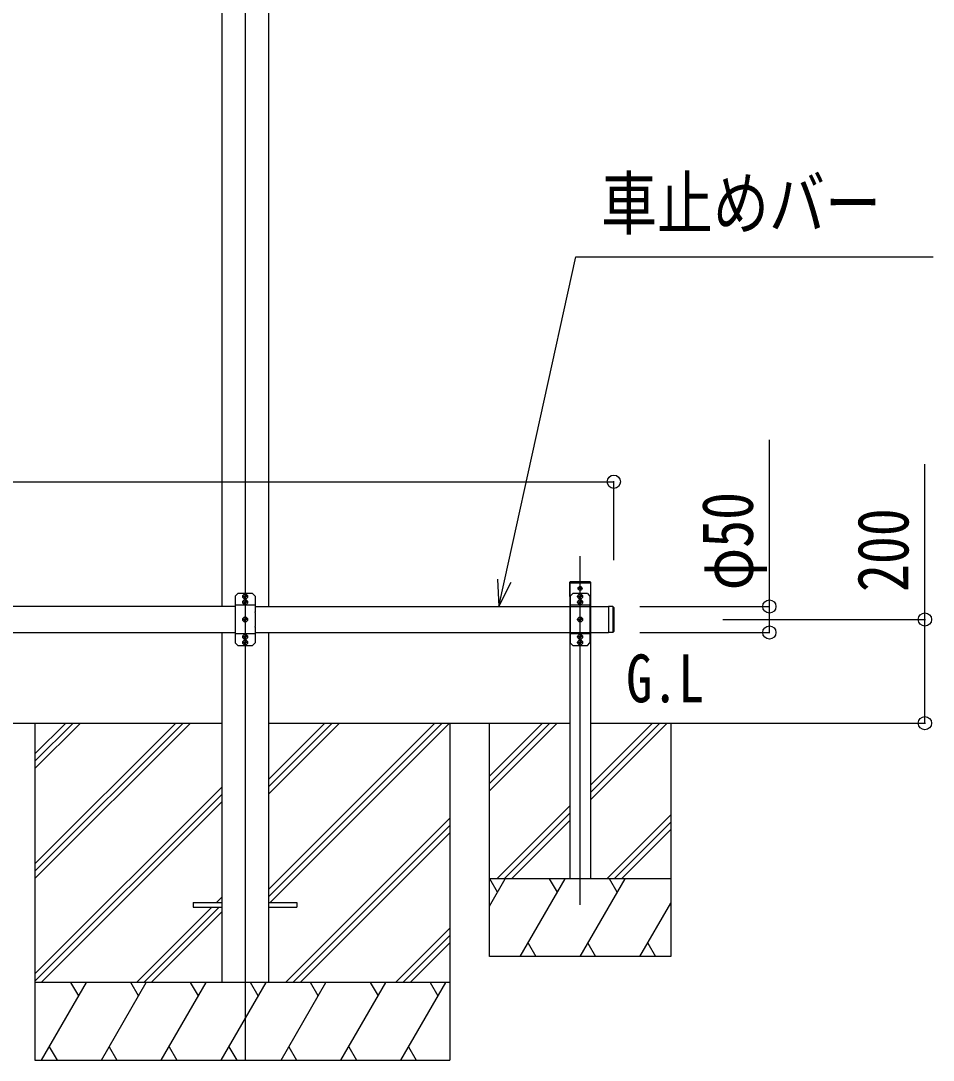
# Model space of a CAD drawing. Units: millimetres, scale not verified. Extents: x -12615 to 12615, y -8910 to 8910.
# Drawn here: x -1314 to 446, y -5529 to -3524 of the extents above; entities that cross this region are included whole.
import ezdxf
from ezdxf.enums import TextEntityAlignment as Align

# ---------------------------------------------------------------- set-up
doc = ezdxf.new("R2010")
doc.units = ezdxf.units.MM
doc.header["$LTSCALE"] = 40
for name, color, linetype in [('0-2_USER1', 3, 'Continuous'), ('0-3_YKK_12', 2, 'Continuous'), ('0-4_YKK_13', 4, 'Continuous'), ('0-5_YKK_A1', 4, 'Continuous'), ('0-6_YKK_D', 6, 'Continuous')]:
    doc.layers.add(name, color=color, linetype=linetype)
doc.styles.add('ＭＳ ゴシック', font='')
doc.styles.get('ＭＳ ゴシック').set_extended_font_data('MS Gothic')

msp = doc.modelspace()

# ---------------------------------------------------------------- linework, layer by layer
at = {"layer": '0-3_YKK_12'}
for p, q in [((-881.46, -2785.12), (-881.46, -5528.69)), ((-235.46, -5228.69), (-235.46, -4556.19)), ((-881.46, -4639.93), (-881.46, -4628.46)), ((-231.31, -4618.69), (-239.61, -4618.69)), ((-235.46, -4622.84), (-235.46, -4614.54)), ((-235.46, -4639.93), (-235.46, -4628.46)), ((-875.73, -4634.19), (-887.2, -4634.19)), ((-875.73, -4645.19), (-887.2, -4645.19)), ((-881.46, -4650.93), (-881.46, -4639.46)), ((-229.73, -4634.19), (-241.2, -4634.19)), ((-229.73, -4645.19), (-241.2, -4645.19)), ((-235.46, -4650.93), (-235.46, -4639.46)), ((-875.73, -4678.69), (-887.2, -4678.69)), ((-881.46, -4684.43), (-881.46, -4672.96)), ((-229.73, -4678.69), (-241.2, -4678.69)), ((-235.46, -4684.43), (-235.46, -4672.96)), ((-881.46, -4717.93), (-881.46, -4706.46)), ((-235.46, -4717.93), (-235.46, -4706.46)), ((-875.73, -4712.19), (-887.2, -4712.19)), ((-875.73, -4723.19), (-887.2, -4723.19)), ((-881.46, -4728.93), (-881.46, -4717.46)), ((-229.73, -4712.19), (-241.2, -4712.19)), ((-229.73, -4723.19), (-241.2, -4723.19)), ((-235.46, -4728.93), (-235.46, -4717.46))]:
    msp.add_line(p, q, dxfattribs=at)
at = {"layer": '0-4_YKK_13'}
for p, q in [((-215.96, -4608.69), (-254.96, -4608.69)), ((-216.05, -4606.19), (-254.87, -4606.19)), ((-215.96, -4608.69), (-214.96, -4608.69)), ((-214.96, -4608.69), (-215.06, -4607.13)), ((-895.46, -4628.69), (-900.46, -4633.69)), ((-882.18, -4628.69), (-895.46, -4628.69)), ((-867.46, -4628.69), (-880.75, -4628.69)), ((-867.46, -4628.69), (-862.46, -4633.69)), ((-249.46, -4628.69), (-254.46, -4633.69)), ((-236.17, -4628.69), (-249.46, -4628.69)), ((-237.51, -4618.34), (-237.51, -4619.04)), ((-236.31, -4618.34), (-237.51, -4618.34)), ((-236.31, -4619.04), (-237.51, -4619.04)), ((-235.11, -4616.64), (-235.81, -4616.64)), ((-235.81, -4616.64), (-235.81, -4617.84)), ((-235.81, -4619.54), (-235.81, -4620.74)), ((-235.11, -4620.74), (-235.81, -4620.74)), ((-235.11, -4616.64), (-235.11, -4617.84)), ((-235.11, -4619.54), (-235.11, -4620.74)), ((-221.46, -4628.69), (-234.75, -4628.69)), ((-233.41, -4618.34), (-234.61, -4618.34)), ((-233.41, -4619.04), (-234.61, -4619.04)), ((-233.41, -4618.34), (-233.41, -4619.04)), ((-221.46, -4628.69), (-216.46, -4633.69)), ((-900.46, -4633.69), (-900.46, -4663.98)), ((-862.46, -4651.09), (-900.46, -4651.09)), ((-883.84, -4634.79), (-882.8, -4634.8)), ((-883.84, -4645.79), (-882.8, -4645.8)), ((-883.83, -4633.6), (-882.8, -4633.58)), ((-883.83, -4644.6), (-882.8, -4644.58)), ((-882.8, -4633.58), (-882.19, -4633.46)), ((-882.8, -4634.8), (-882.19, -4634.92)), ((-882.8, -4644.58), (-882.19, -4644.46)), ((-882.8, -4645.8), (-882.19, -4645.92)), ((-882.07, -4632.85), (-882.19, -4633.46)), ((-882.07, -4635.53), (-882.19, -4634.92)), ((-882.07, -4643.85), (-882.19, -4644.46)), ((-882.07, -4646.53), (-882.19, -4645.92)), ((-882.05, -4631.82), (-882.07, -4632.85)), ((-882.05, -4636.57), (-882.07, -4635.53)), ((-882.05, -4642.82), (-882.07, -4643.85)), ((-882.05, -4647.57), (-882.07, -4646.53)), ((-880.87, -4631.82), (-880.85, -4632.85)), ((-880.87, -4636.57), (-880.85, -4635.53)), ((-880.87, -4642.82), (-880.85, -4643.85)), ((-880.87, -4647.57), (-880.85, -4646.53)), ((-880.85, -4632.85), (-880.73, -4633.46)), ((-880.85, -4635.53), (-880.73, -4634.92)), ((-880.85, -4643.85), (-880.73, -4644.46)), ((-880.85, -4646.53), (-880.73, -4645.92)), ((-880.12, -4633.58), (-880.73, -4633.46)), ((-880.12, -4634.8), (-880.73, -4634.92)), ((-880.12, -4644.58), (-880.73, -4644.46)), ((-880.12, -4645.8), (-880.73, -4645.92)), ((-879.08, -4633.6), (-880.12, -4633.58)), ((-879.08, -4634.79), (-880.12, -4634.8)), ((-879.08, -4644.6), (-880.12, -4644.58)), ((-879.08, -4645.79), (-880.12, -4645.8)), ((-862.46, -4633.69), (-862.46, -4663.98)), ((-254.46, -4633.69), (-254.46, -4663.98)), ((-216.46, -4651.09), (-254.46, -4651.09)), ((-237.84, -4634.79), (-236.8, -4634.8)), ((-237.84, -4645.79), (-236.8, -4645.8)), ((-237.83, -4633.6), (-236.8, -4633.58)), ((-237.83, -4644.6), (-236.8, -4644.58)), ((-236.8, -4633.58), (-236.19, -4633.46)), ((-236.8, -4634.8), (-236.19, -4634.92)), ((-236.8, -4644.58), (-236.19, -4644.46)), ((-236.8, -4645.8), (-236.19, -4645.92)), ((-236.07, -4632.85), (-236.19, -4633.46)), ((-236.07, -4635.53), (-236.19, -4634.92)), ((-236.07, -4643.85), (-236.19, -4644.46)), ((-236.07, -4646.53), (-236.19, -4645.92)), ((-236.05, -4631.82), (-236.07, -4632.85)), ((-236.05, -4636.57), (-236.07, -4635.53)), ((-236.05, -4642.82), (-236.07, -4643.85)), ((-236.05, -4647.57), (-236.07, -4646.53)), ((-234.87, -4631.82), (-234.85, -4632.85)), ((-234.87, -4636.57), (-234.85, -4635.53)), ((-234.87, -4642.82), (-234.85, -4643.85)), ((-234.87, -4647.57), (-234.85, -4646.53)), ((-234.85, -4632.85), (-234.73, -4633.46)), ((-234.85, -4635.53), (-234.73, -4634.92)), ((-234.85, -4643.85), (-234.73, -4644.46)), ((-234.85, -4646.53), (-234.73, -4645.92)), ((-234.12, -4633.58), (-234.73, -4633.46)), ((-234.12, -4634.8), (-234.73, -4634.92)), ((-234.12, -4644.58), (-234.73, -4644.46)), ((-234.12, -4645.8), (-234.73, -4645.92)), ((-233.08, -4633.6), (-234.12, -4633.58)), ((-233.08, -4634.79), (-234.12, -4634.8)), ((-233.08, -4644.6), (-234.12, -4644.58)), ((-233.08, -4645.79), (-234.12, -4645.8)), ((-216.46, -4633.69), (-216.46, -4663.98)), ((-900.46, -4665.41), (-900.46, -4691.98)), ((-862.46, -4665.41), (-862.46, -4691.98)), ((-254.46, -4665.41), (-254.46, -4691.98)), ((-216.46, -4665.41), (-216.46, -4691.98)), ((-180.46, -4653.69), (-180.46, -4703.69)), ((-172.46, -4653.69), (-180.46, -4653.69)), ((-172.46, -4653.69), (-172.46, -4703.69)), ((-170.46, -4655.69), (-172.46, -4653.69)), ((-170.46, -4655.69), (-170.46, -4701.69)), ((-883.84, -4679.29), (-882.8, -4679.3)), ((-883.83, -4678.1), (-882.8, -4678.08)), ((-882.8, -4678.08), (-882.19, -4677.96)), ((-882.8, -4679.3), (-882.19, -4679.42)), ((-882.07, -4677.35), (-882.19, -4677.96)), ((-882.07, -4680.03), (-882.19, -4679.42)), ((-882.05, -4676.32), (-882.07, -4677.35)), ((-882.05, -4681.07), (-882.07, -4680.03)), ((-880.87, -4676.32), (-880.85, -4677.35)), ((-880.87, -4681.07), (-880.85, -4680.03)), ((-880.85, -4677.35), (-880.73, -4677.96)), ((-880.85, -4680.03), (-880.73, -4679.42)), ((-880.12, -4678.08), (-880.73, -4677.96)), ((-880.12, -4679.3), (-880.73, -4679.42)), ((-879.08, -4678.1), (-880.12, -4678.08)), ((-879.08, -4679.29), (-880.12, -4679.3)), ((-237.84, -4679.29), (-236.8, -4679.3)), ((-237.83, -4678.1), (-236.8, -4678.08)), ((-236.8, -4678.08), (-236.19, -4677.96)), ((-236.8, -4679.3), (-236.19, -4679.42)), ((-236.07, -4677.35), (-236.19, -4677.96)), ((-236.07, -4680.03), (-236.19, -4679.42)), ((-236.05, -4676.32), (-236.07, -4677.35)), ((-236.05, -4681.07), (-236.07, -4680.03)), ((-234.87, -4676.32), (-234.85, -4677.35)), ((-234.87, -4681.07), (-234.85, -4680.03)), ((-234.85, -4677.35), (-234.73, -4677.96)), ((-234.85, -4680.03), (-234.73, -4679.42)), ((-234.12, -4678.08), (-234.73, -4677.96)), ((-234.12, -4679.3), (-234.73, -4679.42)), ((-233.08, -4678.1), (-234.12, -4678.08)), ((-233.08, -4679.29), (-234.12, -4679.3)), ((-900.46, -4693.41), (-900.46, -4723.69)), ((-862.46, -4706.29), (-900.46, -4706.29)), ((-882.07, -4710.85), (-882.19, -4711.46)), ((-882.05, -4709.82), (-882.07, -4710.85)), ((-880.87, -4709.82), (-880.85, -4710.85)), ((-880.85, -4710.85), (-880.73, -4711.46)), ((-862.46, -4693.41), (-862.46, -4723.69)), ((-254.46, -4693.41), (-254.46, -4723.69)), ((-216.46, -4706.29), (-254.46, -4706.29)), ((-236.07, -4710.85), (-236.19, -4711.46)), ((-236.05, -4709.82), (-236.07, -4710.85)), ((-234.87, -4709.82), (-234.85, -4710.85)), ((-234.85, -4710.85), (-234.73, -4711.46)), ((-216.46, -4693.41), (-216.46, -4723.69)), ((-172.46, -4703.69), (-180.46, -4703.69)), ((-170.46, -4701.69), (-172.46, -4703.69)), ((-895.46, -4728.69), (-900.46, -4723.69)), ((-895.46, -4728.69), (-882.18, -4728.69)), ((-883.84, -4712.79), (-882.8, -4712.8)), ((-883.84, -4723.79), (-882.8, -4723.8)), ((-883.83, -4711.6), (-882.8, -4711.58)), ((-883.83, -4722.6), (-882.8, -4722.58)), ((-882.8, -4711.58), (-882.19, -4711.46)), ((-882.8, -4712.8), (-882.19, -4712.92)), ((-882.8, -4722.58), (-882.19, -4722.46)), ((-882.8, -4723.8), (-882.19, -4723.92)), ((-882.07, -4713.53), (-882.19, -4712.92)), ((-882.07, -4721.85), (-882.19, -4722.46)), ((-882.07, -4724.53), (-882.19, -4723.92)), ((-882.05, -4714.57), (-882.07, -4713.53)), ((-882.05, -4720.82), (-882.07, -4721.85)), ((-882.05, -4725.57), (-882.07, -4724.53)), ((-880.87, -4714.57), (-880.85, -4713.53)), ((-880.87, -4720.82), (-880.85, -4721.85)), ((-880.87, -4725.57), (-880.85, -4724.53)), ((-880.85, -4713.53), (-880.73, -4712.92)), ((-880.85, -4721.85), (-880.73, -4722.46)), ((-880.85, -4724.53), (-880.73, -4723.92)), ((-880.75, -4728.69), (-867.46, -4728.69)), ((-880.12, -4711.58), (-880.73, -4711.46)), ((-880.12, -4712.8), (-880.73, -4712.92)), ((-880.12, -4722.58), (-880.73, -4722.46)), ((-880.12, -4723.8), (-880.73, -4723.92)), ((-879.08, -4711.6), (-880.12, -4711.58)), ((-879.08, -4712.79), (-880.12, -4712.8)), ((-879.08, -4722.6), (-880.12, -4722.58)), ((-879.08, -4723.79), (-880.12, -4723.8)), ((-867.46, -4728.69), (-862.46, -4723.69)), ((-249.46, -4728.69), (-254.46, -4723.69)), ((-249.46, -4728.69), (-236.17, -4728.69)), ((-237.84, -4712.79), (-236.8, -4712.8)), ((-237.84, -4723.79), (-236.8, -4723.8)), ((-237.83, -4711.6), (-236.8, -4711.58)), ((-237.83, -4722.6), (-236.8, -4722.58)), ((-236.8, -4711.58), (-236.19, -4711.46)), ((-236.8, -4712.8), (-236.19, -4712.92)), ((-236.8, -4722.58), (-236.19, -4722.46)), ((-236.8, -4723.8), (-236.19, -4723.92)), ((-236.07, -4713.53), (-236.19, -4712.92)), ((-236.07, -4721.85), (-236.19, -4722.46)), ((-236.07, -4724.53), (-236.19, -4723.92)), ((-236.05, -4714.57), (-236.07, -4713.53)), ((-236.05, -4720.82), (-236.07, -4721.85)), ((-236.05, -4725.57), (-236.07, -4724.53)), ((-234.87, -4714.57), (-234.85, -4713.53)), ((-234.87, -4720.82), (-234.85, -4721.85)), ((-234.87, -4725.57), (-234.85, -4724.53)), ((-234.85, -4713.53), (-234.73, -4712.92)), ((-234.85, -4721.85), (-234.73, -4722.46)), ((-234.85, -4724.53), (-234.73, -4723.92)), ((-234.75, -4728.69), (-221.46, -4728.69)), ((-234.12, -4711.58), (-234.73, -4711.46)), ((-234.12, -4712.8), (-234.73, -4712.92)), ((-234.12, -4722.58), (-234.73, -4722.46)), ((-234.12, -4723.8), (-234.73, -4723.92)), ((-233.08, -4711.6), (-234.12, -4711.58)), ((-233.08, -4712.79), (-234.12, -4712.8)), ((-233.08, -4722.6), (-234.12, -4722.58)), ((-233.08, -4723.79), (-234.12, -4723.8)), ((-221.46, -4728.69), (-216.46, -4723.69)), ((-981.66, -5224.19), (-981.66, -5233.19)), ((-981.66, -5224.19), (-926.86, -5224.19)), ((-836.46, -5224.19), (-781.66, -5224.19)), ((-781.66, -5224.19), (-781.66, -5233.19)), ((-981.66, -5233.19), (-926.86, -5233.19)), ((-836.46, -5233.19), (-781.66, -5233.19))]:
    msp.add_line(p, q, dxfattribs=at)
msp.add_lwpolyline([(-255.87, -4607.13), (-255.96, -4608.69), (-254.96, -4608.69)], dxfattribs=at)
for centre, radius in [((-881.46, -4634.19), 4.74), ((-235.46, -4634.19), 4.74), ((-235.46, -4618.69), 3.75), ((-881.46, -4645.19), 4.74), ((-235.46, -4645.19), 4.74), ((-881.46, -4678.69), 4.74), ((-235.46, -4678.69), 4.74), ((-881.46, -4712.19), 4.74), ((-235.46, -4712.19), 4.74), ((-881.46, -4723.19), 4.74), ((-235.46, -4723.19), 4.74)]:
    msp.add_circle(centre, radius, dxfattribs=at)
for centre, radius, start, end in [((-254.87, -4607.19), 1, 90, 176.5), ((-216.05, -4607.19), 1, 3.5, 90), ((-881.46, -4627.99), 1, 224.427, 315.573), ((-236.31, -4617.84), 0.5, 270, 0), ((-236.31, -4619.54), 0.5, 0, 90), ((-235.46, -4627.99), 1, 224.427, 315.573), ((-234.61, -4617.84), 0.5, 180, 270), ((-234.61, -4619.54), 0.5, 90, 180), ((-881.46, -4634.19), 2.45, 165.9892, 194.0108), ((-881.46, -4645.19), 2.45, 165.9892, 194.0108), ((-881.46, -4634.19), 2.45, 75.9892, 104.0108), ((-881.46, -4634.19), 2.45, 255.9892, 284.0108), ((-881.46, -4645.19), 2.45, 75.9892, 104.0108), ((-881.46, -4645.19), 2.45, 255.9892, 284.0108), ((-881.46, -4634.19), 2.45, 345.9892, 14.0108), ((-881.46, -4645.19), 2.45, 345.9892, 14.0108), ((-235.46, -4634.19), 2.45, 165.9892, 194.0108), ((-235.46, -4645.19), 2.45, 165.9892, 194.0108), ((-235.46, -4634.19), 2.45, 75.9892, 104.0108), ((-235.46, -4634.19), 2.45, 255.9892, 284.0108), ((-235.46, -4645.19), 2.45, 75.9892, 104.0108), ((-235.46, -4645.19), 2.45, 255.9892, 284.0108), ((-235.46, -4634.19), 2.45, 345.9892, 14.0108), ((-235.46, -4645.19), 2.45, 345.9892, 14.0108), ((-901.16, -4664.69), 1, 314.427, 45.573), ((-861.76, -4664.69), 1, 134.427, 225.573), ((-255.16, -4664.69), 1, 314.427, 45.573), ((-215.76, -4664.69), 1, 134.427, 225.573), ((-881.46, -4678.69), 2.45, 165.9892, 194.0108), ((-881.46, -4678.69), 2.45, 75.9892, 104.0108), ((-881.46, -4678.69), 2.45, 255.9892, 284.0108), ((-881.46, -4678.69), 2.45, 345.9892, 14.0108), ((-235.46, -4678.69), 2.45, 165.9892, 194.0108), ((-235.46, -4678.69), 2.45, 75.9892, 104.0108), ((-235.46, -4678.69), 2.45, 255.9892, 284.0108), ((-235.46, -4678.69), 2.45, 345.9892, 14.0108), ((-901.16, -4692.69), 1, 314.427, 45.573), ((-881.46, -4712.19), 2.45, 75.9892, 104.0108), ((-861.76, -4692.69), 1, 134.427, 225.573), ((-255.16, -4692.69), 1, 314.427, 45.573), ((-235.46, -4712.19), 2.45, 75.9892, 104.0108), ((-215.76, -4692.69), 1, 134.427, 225.573), ((-881.46, -4712.19), 2.45, 165.9892, 194.0108), ((-881.46, -4723.19), 2.45, 165.9892, 194.0108), ((-881.46, -4729.39), 1, 44.427, 135.573), ((-881.46, -4712.19), 2.45, 255.9892, 284.0108), ((-881.46, -4723.19), 2.45, 75.9892, 104.0108), ((-881.46, -4723.19), 2.45, 255.9892, 284.0108), ((-881.46, -4712.19), 2.45, 345.9892, 14.0108), ((-881.46, -4723.19), 2.45, 345.9892, 14.0108), ((-235.46, -4712.19), 2.45, 165.9892, 194.0108), ((-235.46, -4723.19), 2.45, 165.9892, 194.0108), ((-235.46, -4729.39), 1, 44.427, 135.573), ((-235.46, -4712.19), 2.45, 255.9892, 284.0108), ((-235.46, -4723.19), 2.45, 75.9892, 104.0108), ((-235.46, -4723.19), 2.45, 255.9892, 284.0108), ((-235.46, -4712.19), 2.45, 345.9892, 14.0108), ((-235.46, -4723.19), 2.45, 345.9892, 14.0108)]:
    msp.add_arc(centre, radius, start, end, dxfattribs=at)
at = {"layer": '0-5_YKK_A1'}
for p, q in [((-926.66, -2749.69), (-926.66, -4653.69)), ((-836.26, -2749.69), (-836.26, -4653.69)), ((-255.46, -4634.03), (-255.46, -4608.69)), ((-215.46, -4608.69), (-255.46, -4608.69)), ((-255.46, -4608.69), (-255.46, -5178.69)), ((-215.46, -4608.69), (-215.46, -5178.69)), ((-900.46, -4653.69), (-2294.46, -4653.69)), ((-862.46, -4653.69), (-180.46, -4653.69)), ((-180.46, -4653.69), (-180.46, -4703.69)), ((-2294.46, -4703.69), (-900.46, -4703.69)), ((-926.46, -4703.69), (-926.46, -5378.69)), ((-862.46, -4703.69), (-180.46, -4703.69)), ((-836.46, -4703.69), (-836.46, -5378.69)), ((-2268.46, -4878.69), (-926.46, -4878.69)), ((-1286.86, -4878.69), (-1286.86, -5528.69)), ((-1286.86, -5150.19), (-1015.35, -4878.69)), ((-1286.86, -5164.33), (-1001.21, -4878.69)), ((-1286.86, -5178.47), (-987.07, -4878.69)), ((-1286.86, -4938.06), (-1227.49, -4878.69)), ((-1286.86, -4952.2), (-1213.35, -4878.69)), ((-1286.86, -4966.34), (-1199.2, -4878.69)), ((-836.46, -4878.69), (-255.46, -4878.69)), ((-836.46, -5199.27), (-515.88, -4878.69)), ((-836.46, -5213.41), (-501.74, -4878.69)), ((-836.46, -5015.42), (-699.73, -4878.69)), ((-836.46, -5001.28), (-713.87, -4878.69)), ((-836.46, -4987.14), (-728.01, -4878.69)), ((-833.1, -5224.19), (-487.59, -4878.69)), ((-486.86, -4878.69), (-486.86, -5528.69)), ((-410.46, -5328.69), (-410.46, -4878.69)), ((-410.46, -4981.04), (-308.11, -4878.69)), ((-410.46, -4995.18), (-293.97, -4878.69)), ((-410.46, -5009.32), (-279.83, -4878.69)), ((-215.46, -5026.46), (-67.7, -4878.69)), ((-215.46, -5012.31), (-81.84, -4878.69)), ((-215.46, -4998.17), (-95.98, -4878.69)), ((-215.46, -4878.69), (248.57, -4878.69)), ((-60.46, -4878.69), (-60.46, -5328.69)), ((-1286.86, -5362.32), (-926.46, -5001.93)), ((-1286.86, -5376.46), (-926.46, -5016.07)), ((-1274.94, -5378.69), (-926.46, -5030.21)), ((-395.98, -5178.69), (-255.46, -5038.17)), ((-803.75, -5378.69), (-486.86, -5061.8)), ((-381.84, -5178.69), (-255.46, -5052.32)), ((-367.7, -5178.69), (-255.46, -5066.46)), ((-183.85, -5178.69), (-60.46, -5055.3)), ((-169.71, -5178.69), (-60.46, -5069.45)), ((-789.61, -5378.69), (-486.86, -5075.94)), ((-775.46, -5378.69), (-486.86, -5090.08)), ((-155.57, -5178.69), (-60.46, -5083.59)), ((-410.46, -5231.81), (-379.8, -5178.69)), ((-60.46, -5178.69), (-410.46, -5178.69)), ((-394.8, -5204.68), (-409.8, -5178.69)), ((-350.93, -5328.69), (-264.33, -5178.69)), ((-279.33, -5204.68), (-294.33, -5178.69)), ((-215.46, -5178.69), (-255.46, -5178.69)), ((-235.46, -5328.69), (-148.86, -5178.69)), ((-163.86, -5204.67), (-178.86, -5178.69)), ((-936.59, -5224.19), (-926.46, -5214.06)), ((-119.99, -5328.69), (-60.46, -5225.59)), ((-1091.09, -5378.69), (-945.59, -5233.19)), ((-1076.95, -5378.69), (-931.45, -5233.19)), ((-1062.81, -5378.69), (-926.46, -5242.34)), ((-591.62, -5378.69), (-486.86, -5273.93)), ((-577.47, -5378.69), (-486.86, -5288.07)), ((-563.33, -5378.69), (-486.86, -5302.22)), ((-335.93, -5302.71), (-320.93, -5328.69)), ((-220.46, -5302.71), (-205.46, -5328.69)), ((-104.99, -5302.71), (-89.99, -5328.69)), ((-60.46, -5328.69), (-410.46, -5328.69)), ((-486.86, -5378.69), (-1286.86, -5378.69)), ((-1274.15, -5528.69), (-1187.55, -5378.69)), ((-1202.55, -5404.67), (-1217.55, -5378.69)), ((-1158.68, -5528.69), (-1072.08, -5378.69)), ((-1087.08, -5404.67), (-1102.08, -5378.69)), ((-1043.21, -5528.69), (-956.61, -5378.69)), ((-971.61, -5404.67), (-986.61, -5378.69)), ((-927.74, -5528.69), (-841.14, -5378.69)), ((-856.14, -5404.67), (-871.14, -5378.69)), ((-812.27, -5528.69), (-725.67, -5378.69)), ((-740.67, -5404.67), (-755.67, -5378.69)), ((-696.8, -5528.69), (-610.2, -5378.69)), ((-640.2, -5378.69), (-625.2, -5404.67)), ((-581.33, -5528.69), (-494.73, -5378.69)), ((-524.73, -5378.69), (-509.73, -5404.67)), ((-1259.15, -5502.71), (-1244.16, -5528.69)), ((-1143.68, -5502.71), (-1128.69, -5528.69)), ((-1028.21, -5502.71), (-1013.21, -5528.69)), ((-912.74, -5502.71), (-897.74, -5528.69)), ((-797.27, -5502.71), (-782.28, -5528.69)), ((-681.8, -5502.71), (-666.81, -5528.69)), ((-566.33, -5502.71), (-551.34, -5528.69)), ((-1286.86, -5528.69), (-486.86, -5528.69))]:
    msp.add_line(p, q, dxfattribs=at)
at = {"layer": '0-6_YKK_D'}
for p, q in [((-3024.46, -4412.94), (-170.46, -4412.94)), ((-170.46, -4563.94), (-170.46, -4411.94)), ((-120.46, -4653.69), (130.54, -4653.69)), ((39.54, -4678.69), (430.54, -4678.69)), ((-120.46, -4703.69), (130.54, -4703.69)), ((236.04, -4878.69), (430.54, -4878.69))]:
    msp.add_line(p, q, dxfattribs=at)
for points in [[(-392.52, -4653.69), (-381.52, -4603.89), (-243.53, -3979.06), (445.55, -3979.06)], [(129.54, -4703.69), (129.54, -4653.69), (129.54, -4332.29)], [(429.54, -4878.69), (429.54, -4678.69), (429.54, -4378.89)], [(-394.86, -4600.94), (-392.52, -4653.69), (-368.18, -4606.84)]]:
    msp.add_lwpolyline(points, dxfattribs=at)
for centre in [(-170.46, -4412.94), (129.54, -4653.69), (429.54, -4678.69), (129.54, -4703.69), (429.54, -4878.69)]:
    msp.add_circle(centre, 12.75, dxfattribs=at)

# ---------------------------------------------------------------- texts
at = {"layer": '0-2_USER1', "style": 'ＭＳ ゴシック', "width": 0.8}
msp.add_text('G.L', height=92.38, dxfattribs=at).set_placement((-146.7, -4866.09), align=Align.BOTTOM_LEFT)
at = {"layer": '0-6_YKK_D', "style": 'ＭＳ ゴシック', "width": 0.8}
msp.add_text('車止めバー', height=98.97, dxfattribs=at).set_placement((-195.21, -3955), align=Align.BOTTOM_LEFT)
for s, p in [('φ50', (127.54, -4622.29)), ('200', (427.54, -4625.69))]:
    msp.add_text(s, height=98.97, rotation=90, dxfattribs=at).set_placement(p, align=Align.BOTTOM_LEFT)

doc.saveas('drawing.dxf')
